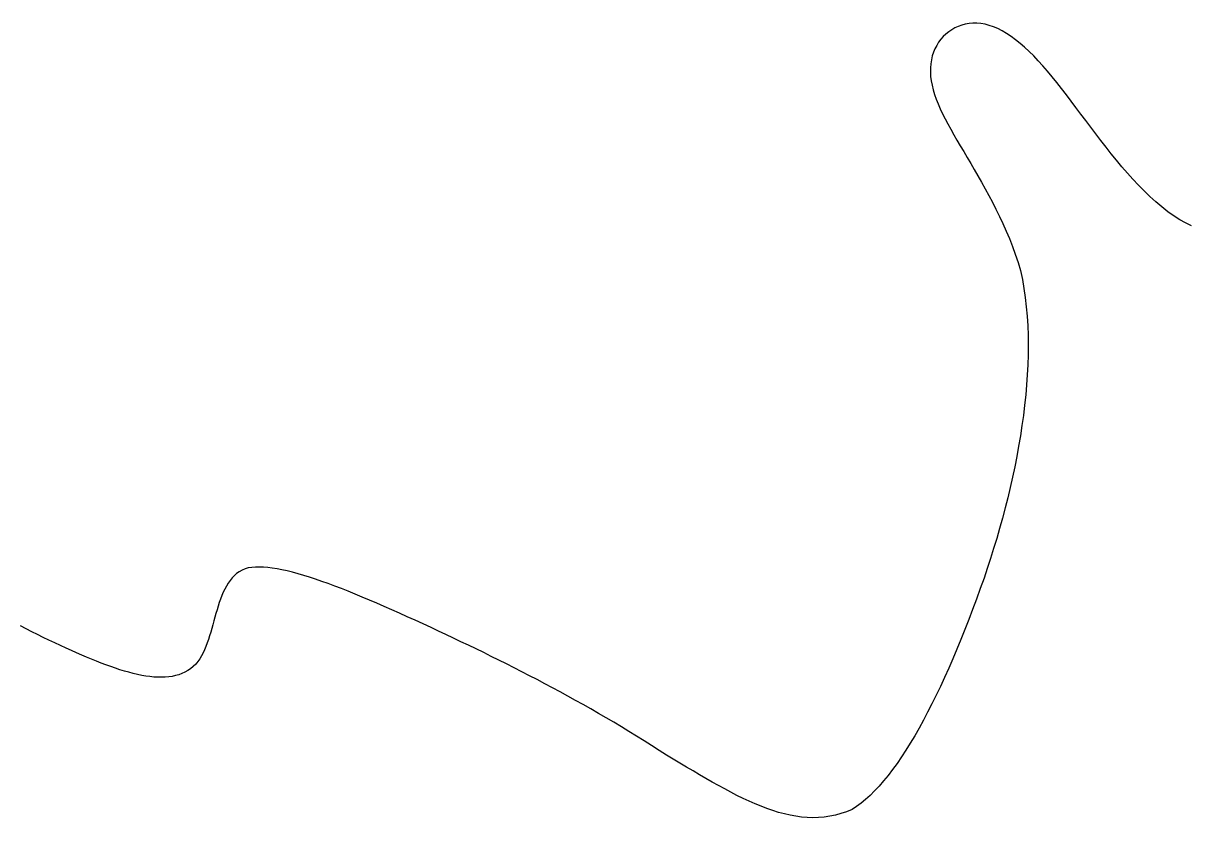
# Model space of a CAD drawing. Header units: metres. Extents: x 507606 to 508087, y 6966978 to 6967359.
# Drawn here: x 507875.339 to 507876.393, y 6967206.192 to 6967206.912 of the extents above; entities that cross this region are included whole.
import ezdxf

# ---------------------------------------------------------------- set-up
doc = ezdxf.new("R2010")
doc.units = ezdxf.units.M
doc.layers.add('mga2020VEG_TREE', color=252, linetype='Continuous')

# ---------------------------------------------------------------- blocks, each defined once
blk = doc.blocks.new('BAC V TREE')
for p, q in [((4.6148, -11.1822), (4.5946, -11.1894)), ((4.636, -11.1767), (4.6148, -11.1822)), ((4.6578, -11.173), (4.636, -11.1767)), ((4.6803, -11.1711), (4.6578, -11.173)), ((4.7034, -11.1712), (4.6803, -11.1711)), ((4.7271, -11.1731), (4.7034, -11.1712)), ((4.7513, -11.1772), (4.7271, -11.1731)), ((4.7758, -11.1833), (4.7513, -11.1772)), ((4.8008, -11.1917), (4.7758, -11.1833)), ((4.5075, -11.2486), (4.4935, -11.2646)), ((4.5228, -11.2339), (4.5075, -11.2486)), ((4.5392, -11.2206), (4.5228, -11.2339)), ((4.5567, -11.2087), (4.5392, -11.2206)), ((4.5751, -11.1983), (4.5567, -11.2087)), ((4.5946, -11.1894), (4.5751, -11.1983)), ((4.8259, -11.2022), (4.8008, -11.1917)), ((4.8514, -11.2151), (4.8259, -11.2022)), ((4.8769, -11.2304), (4.8514, -11.2151)), ((4.9025, -11.2481), (4.8769, -11.2304)), ((4.9282, -11.2683), (4.9025, -11.2481)), ((4.4593, -11.3196), (4.4507, -11.3401)), ((4.4693, -11.3002), (4.4593, -11.3196)), ((4.4807, -11.2818), (4.4693, -11.3002)), ((4.4935, -11.2646), (4.4807, -11.2818)), ((4.9547, -11.2884), (4.9282, -11.2683)), ((4.9812, -11.3107), (4.9547, -11.2884)), ((5.0078, -11.3351), (4.9812, -11.3107)), ((4.4382, -11.3839), (4.4345, -11.4071)), ((4.4437, -11.3616), (4.4382, -11.3839)), ((4.4507, -11.3401), (4.4437, -11.3616)), ((5.0344, -11.3614), (5.0078, -11.3351)), ((5.0612, -11.3894), (5.0344, -11.3614)), ((5.088, -11.4192), (5.0612, -11.3894)), ((4.4325, -11.431), (4.4323, -11.4556)), ((4.4323, -11.4556), (4.4339, -11.4808)), ((4.4345, -11.4071), (4.4325, -11.431)), ((5.115, -11.4504), (5.088, -11.4192)), ((5.1422, -11.4831), (5.115, -11.4504)), ((4.4339, -11.4808), (4.4375, -11.5065)), ((4.4375, -11.5065), (4.4422, -11.5324)), ((5.1695, -11.5169), (5.1422, -11.4831)), ((5.197, -11.5519), (5.1695, -11.5169)), ((4.4422, -11.5324), (4.4487, -11.5587)), ((4.4487, -11.5587), (4.4568, -11.5855)), ((4.4568, -11.5855), (4.4664, -11.6129)), ((5.2247, -11.5878), (5.197, -11.5519)), ((5.2526, -11.6246), (5.2247, -11.5878)), ((4.4664, -11.6129), (4.4775, -11.6408)), ((4.4775, -11.6408), (4.49, -11.6692)), ((5.2808, -11.662), (5.2526, -11.6246)), ((4.49, -11.6692), (4.5036, -11.6982)), ((4.5036, -11.6982), (4.5185, -11.7279)), ((4.5185, -11.7279), (4.5344, -11.7581)), ((5.3093, -11.7), (5.2808, -11.662)), ((5.338, -11.7384), (5.3093, -11.7)), ((4.5344, -11.7581), (4.5512, -11.7889)), ((4.5512, -11.7889), (4.569, -11.8204)), ((5.3671, -11.7771), (5.338, -11.7384)), ((5.3965, -11.8159), (5.3671, -11.7771)), ((4.569, -11.8204), (4.5875, -11.8525)), ((4.5875, -11.8525), (4.6067, -11.8854)), ((5.4262, -11.8547), (5.3965, -11.8159)), ((5.4562, -11.8933), (5.4262, -11.8547)), ((4.6067, -11.8854), (4.6264, -11.9189)), ((4.6264, -11.9189), (4.6467, -11.9531)), ((5.4867, -11.9317), (5.4562, -11.8933)), ((5.5175, -11.9696), (5.4867, -11.9317)), ((4.6467, -11.9531), (4.6673, -11.9881)), ((4.6673, -11.9881), (4.6882, -12.0238)), ((5.5488, -12.007), (5.5175, -11.9696)), ((4.6882, -12.0238), (4.7094, -12.0603)), ((4.7094, -12.0603), (4.7306, -12.0976)), ((5.5805, -12.0438), (5.5488, -12.007)), ((5.6127, -12.0796), (5.5805, -12.0438)), ((4.7306, -12.0976), (4.7518, -12.1357)), ((4.7518, -12.1357), (4.773, -12.1746)), ((5.6453, -12.1145), (5.6127, -12.0796)), ((5.6785, -12.1483), (5.6453, -12.1145)), ((4.773, -12.1746), (4.794, -12.2143)), ((5.7121, -12.1809), (5.6785, -12.1483)), ((5.7463, -12.212), (5.7121, -12.1809)), ((4.794, -12.2143), (4.8146, -12.2549)), ((4.8146, -12.2549), (4.8349, -12.2963)), ((5.781, -12.2417), (5.7463, -12.212)), ((5.8163, -12.2697), (5.781, -12.2417)), ((5.8522, -12.2958), (5.8163, -12.2697)), ((4.8349, -12.2963), (4.8548, -12.3387)), ((4.8548, -12.3387), (4.874, -12.382)), ((5.8858, -12.3163), (5.8522, -12.2958)), ((5.9198, -12.335), (5.8858, -12.3163)), ((5.954, -12.3522), (5.9198, -12.335)), ((4.874, -12.382), (4.8926, -12.4262)), ((4.8926, -12.4262), (4.9105, -12.4713)), ((4.9105, -12.4713), (4.9274, -12.5174)), ((4.9274, -12.5174), (4.9435, -12.5645)), ((4.9435, -12.5645), (4.9584, -12.6126)), ((4.9584, -12.6126), (4.9689, -12.6639)), ((4.9689, -12.6639), (4.9779, -12.7162)), ((4.9779, -12.7162), (4.9854, -12.7693)), ((4.9854, -12.7693), (4.9915, -12.8233)), ((4.9915, -12.8233), (4.9962, -12.878)), ((4.9962, -12.878), (4.9995, -12.9334)), ((4.9995, -12.9334), (5.0015, -12.9894)), ((5.0015, -12.9894), (5.0023, -13.0461)), ((5.0023, -13.0461), (5.0018, -13.1033)), ((5.0018, -13.1033), (5, -13.161)), ((4.9971, -13.2192), (4.9931, -13.2778)), ((5, -13.161), (4.9971, -13.2192)), ((4.9931, -13.2778), (4.9879, -13.3368)), ((4.9879, -13.3368), (4.9817, -13.3961)), ((4.9817, -13.3961), (4.9744, -13.4557)), ((4.9744, -13.4557), (4.9661, -13.5154)), ((4.9661, -13.5154), (4.9569, -13.5753)), ((4.9569, -13.5753), (4.9467, -13.6354)), ((4.9467, -13.6354), (4.9356, -13.6955)), ((4.9237, -13.7556), (4.9109, -13.8157)), ((4.9356, -13.6955), (4.9237, -13.7556)), ((4.9109, -13.8157), (4.8973, -13.8758)), ((4.8973, -13.8758), (4.883, -13.9357)), ((4.883, -13.9357), (4.8679, -13.9954)), ((4.8679, -13.9954), (4.8521, -14.0549)), ((4.8521, -14.0549), (4.8357, -14.1141)), ((4.8357, -14.1141), (4.8187, -14.173)), ((4.801, -14.2315), (4.7828, -14.2896)), ((4.8187, -14.173), (4.801, -14.2315)), ((4.7828, -14.2896), (4.7641, -14.3472)), ((0.405, -14.3665), (0.3899, -14.3775)), ((0.4212, -14.3571), (0.405, -14.3665)), ((0.4387, -14.3491), (0.4212, -14.3571)), ((0.4574, -14.3446), (0.4387, -14.3491)), ((0.4774, -14.3415), (0.4574, -14.3446)), ((0.4988, -14.3397), (0.4774, -14.3415)), ((0.5216, -14.3393), (0.4988, -14.3397)), ((0.5456, -14.3401), (0.5216, -14.3393)), ((0.5709, -14.3421), (0.5456, -14.3401)), ((0.5974, -14.3454), (0.5709, -14.3421)), ((0.6251, -14.3498), (0.5974, -14.3454)), ((0.654, -14.3553), (0.6251, -14.3498)), ((0.684, -14.362), (0.654, -14.3553)), ((0.7152, -14.3697), (0.684, -14.362)), ((0.7474, -14.3784), (0.7152, -14.3697)), ((4.7641, -14.3472), (4.745, -14.4043)), ((0.3402, -14.4338), (0.3301, -14.4506)), ((0.3512, -14.418), (0.3402, -14.4338)), ((0.3631, -14.4033), (0.3512, -14.418)), ((0.376, -14.3898), (0.3631, -14.4033)), ((0.3899, -14.3775), (0.376, -14.3898)), ((0.7806, -14.3881), (0.7474, -14.3784)), ((0.8149, -14.3988), (0.7806, -14.3881)), ((0.8502, -14.4104), (0.8149, -14.3988)), ((0.8864, -14.4229), (0.8502, -14.4104)), ((0.9235, -14.4362), (0.8864, -14.4229)), ((0.9615, -14.4504), (0.9235, -14.4362)), ((4.745, -14.4043), (4.7231, -14.4655)), ((0.3037, -14.5061), (0.2961, -14.5259)), ((0.3119, -14.4868), (0.3037, -14.5061)), ((0.3206, -14.4683), (0.3119, -14.4868)), ((0.3301, -14.4506), (0.3206, -14.4683)), ((1.0004, -14.4653), (0.9615, -14.4504)), ((1.0401, -14.481), (1.0004, -14.4653)), ((1.0806, -14.4973), (1.0401, -14.481)), ((1.1219, -14.5144), (1.0806, -14.4973)), ((4.7231, -14.4655), (4.701, -14.5262)), ((0.2821, -14.5672), (0.2755, -14.5885)), ((0.2889, -14.5464), (0.2821, -14.5672)), ((0.2961, -14.5259), (0.2889, -14.5464)), ((1.1639, -14.5321), (1.1219, -14.5144)), ((1.2066, -14.5504), (1.1639, -14.5321)), ((1.25, -14.5692), (1.2066, -14.5504)), ((1.2941, -14.5886), (1.25, -14.5692)), ((4.701, -14.5262), (4.6786, -14.5862)), ((0.2631, -14.6317), (0.2571, -14.6535)), ((0.2693, -14.61), (0.2631, -14.6317)), ((0.2755, -14.5885), (0.2693, -14.61)), ((1.3387, -14.6085), (1.2941, -14.5886)), ((1.384, -14.6289), (1.3387, -14.6085)), ((1.4298, -14.6497), (1.384, -14.6289)), ((4.6786, -14.5862), (4.6559, -14.6454)), ((-0.8371, -14.6995), (-0.8705, -14.6829)), ((-0.8037, -14.7161), (-0.8371, -14.6995)), ((0.2449, -14.6971), (0.2387, -14.7187)), ((0.251, -14.6754), (0.2449, -14.6971)), ((0.2571, -14.6535), (0.251, -14.6754)), ((1.4761, -14.6709), (1.4298, -14.6497)), ((1.5229, -14.6924), (1.4761, -14.6709)), ((1.5662, -14.7126), (1.5229, -14.6924)), ((4.633, -14.7039), (4.6098, -14.7616)), ((4.6559, -14.6454), (4.633, -14.7039)), ((-0.7703, -14.7327), (-0.8037, -14.7161)), ((-0.737, -14.7491), (-0.7703, -14.7327)), ((-0.7037, -14.7653), (-0.737, -14.7491)), ((-0.6705, -14.7812), (-0.7037, -14.7653)), ((0.2254, -14.761), (0.2183, -14.7815)), ((0.2322, -14.74), (0.2254, -14.761)), ((0.2387, -14.7187), (0.2322, -14.74)), ((1.6096, -14.733), (1.5662, -14.7126)), ((1.6533, -14.7536), (1.6096, -14.733)), ((1.6971, -14.7744), (1.6533, -14.7536)), ((1.741, -14.7954), (1.6971, -14.7744)), ((4.6098, -14.7616), (4.5864, -14.8183)), ((-0.6375, -14.7968), (-0.6705, -14.7812)), ((-0.6046, -14.812), (-0.6375, -14.7968)), ((-0.572, -14.8267), (-0.6046, -14.812)), ((-0.5425, -14.8396), (-0.572, -14.8267)), ((-0.5133, -14.8522), (-0.5425, -14.8396)), ((0.194, -14.8396), (0.1847, -14.8575)), ((0.2027, -14.821), (0.194, -14.8396)), ((0.2107, -14.8016), (0.2027, -14.821)), ((0.2183, -14.7815), (0.2107, -14.8016)), ((1.7851, -14.8167), (1.741, -14.7954)), ((1.8293, -14.8382), (1.7851, -14.8167)), ((1.8736, -14.86), (1.8293, -14.8382)), ((4.5864, -14.8183), (4.5627, -14.8741)), ((-0.4844, -14.8644), (-0.5133, -14.8522)), ((-0.4557, -14.8763), (-0.4844, -14.8644)), ((-0.4274, -14.8878), (-0.4557, -14.8763)), ((-0.3993, -14.8988), (-0.4274, -14.8878)), ((-0.3716, -14.9093), (-0.3993, -14.8988)), ((-0.3442, -14.9193), (-0.3716, -14.9093)), ((0.1519, -14.9056), (0.1372, -14.9194)), ((0.1637, -14.8906), (0.1519, -14.9056)), ((0.1746, -14.8746), (0.1637, -14.8906)), ((0.1847, -14.8575), (0.1746, -14.8746)), ((1.918, -14.882), (1.8736, -14.86)), ((1.9625, -14.9042), (1.918, -14.882)), ((2.0071, -14.9267), (1.9625, -14.9042)), ((4.5627, -14.8741), (4.5389, -14.9288)), ((-0.3171, -14.9287), (-0.3442, -14.9193)), ((-0.2905, -14.9375), (-0.3171, -14.9287)), ((-0.2642, -14.9456), (-0.2905, -14.9375)), ((-0.2384, -14.953), (-0.2642, -14.9456)), ((-0.2129, -14.9597), (-0.2384, -14.953)), ((-0.188, -14.9656), (-0.2129, -14.9597)), ((-0.1635, -14.9706), (-0.188, -14.9656)), ((-0.1394, -14.9748), (-0.1635, -14.9706)), ((-0.1159, -14.9781), (-0.1394, -14.9748)), ((-0.0929, -14.9804), (-0.1159, -14.9781)), ((-0.0704, -14.9818), (-0.0929, -14.9804)), ((-0.0484, -14.9821), (-0.0704, -14.9818)), ((-0.027, -14.9813), (-0.0484, -14.9821)), ((-0.0062, -14.9795), (-0.027, -14.9813)), ((0.014, -14.9764), (-0.0062, -14.9795)), ((0.0335, -14.9722), (0.014, -14.9764)), ((0.0525, -14.9667), (0.0335, -14.9722)), ((0.0708, -14.96), (0.0525, -14.9667)), ((0.0884, -14.9519), (0.0708, -14.96)), ((0.1054, -14.9425), (0.0884, -14.9519)), ((0.1216, -14.9317), (0.1054, -14.9425)), ((0.1372, -14.9194), (0.1216, -14.9317)), ((2.0517, -14.9495), (2.0071, -14.9267)), ((2.0964, -14.9725), (2.0517, -14.9495)), ((2.1411, -14.9958), (2.0964, -14.9725)), ((4.5148, -14.9825), (4.4905, -15.035)), ((4.5389, -14.9288), (4.5148, -14.9825)), ((2.1859, -15.0193), (2.1411, -14.9958)), ((2.2306, -15.0432), (2.1859, -15.0193)), ((2.2754, -15.0673), (2.2306, -15.0432)), ((4.4905, -15.035), (4.466, -15.0864)), ((2.3201, -15.0917), (2.2754, -15.0673)), ((2.3648, -15.1164), (2.3201, -15.0917)), ((2.4095, -15.1413), (2.3648, -15.1164)), ((4.466, -15.0864), (4.4413, -15.1364)), ((2.4541, -15.1666), (2.4095, -15.1413)), ((2.4987, -15.1922), (2.4541, -15.1666)), ((4.4164, -15.1851), (4.3914, -15.2325)), ((4.4413, -15.1364), (4.4164, -15.1851)), ((2.5432, -15.218), (2.4987, -15.1922)), ((2.5876, -15.2442), (2.5432, -15.218)), ((2.6319, -15.2707), (2.5876, -15.2442)), ((4.3914, -15.2325), (4.3662, -15.2784)), ((2.6761, -15.2975), (2.6319, -15.2707)), ((2.7202, -15.3246), (2.6761, -15.2975)), ((4.3662, -15.2784), (4.3409, -15.3228)), ((2.7642, -15.3521), (2.7202, -15.3246)), ((2.808, -15.3799), (2.7642, -15.3521)), ((2.8516, -15.408), (2.808, -15.3799)), ((4.3154, -15.3656), (4.2898, -15.4068)), ((4.3409, -15.3228), (4.3154, -15.3656)), ((2.8951, -15.4365), (2.8516, -15.408)), ((2.9342, -15.4595), (2.8951, -15.4365)), ((4.264, -15.4462), (4.2382, -15.484)), ((4.2898, -15.4068), (4.264, -15.4462)), ((2.9729, -15.4824), (2.9342, -15.4595)), ((3.0112, -15.5051), (2.9729, -15.4824)), ((3.0491, -15.5275), (3.0112, -15.5051)), ((4.2123, -15.5199), (4.1862, -15.554)), ((4.2382, -15.484), (4.2123, -15.5199)), ((3.0867, -15.5496), (3.0491, -15.5275)), ((3.1239, -15.5712), (3.0867, -15.5496)), ((3.1608, -15.5922), (3.1239, -15.5712)), ((3.1974, -15.6127), (3.1608, -15.5922)), ((4.1601, -15.5861), (4.1339, -15.6162)), ((4.1862, -15.554), (4.1601, -15.5861)), ((3.2337, -15.6326), (3.1974, -15.6127)), ((3.2697, -15.6516), (3.2337, -15.6326)), ((3.3054, -15.6699), (3.2697, -15.6516)), ((4.1076, -15.6443), (4.0813, -15.6702)), ((4.1339, -15.6162), (4.1076, -15.6443)), ((3.3408, -15.6873), (3.3054, -15.6699)), ((3.3759, -15.7037), (3.3408, -15.6873)), ((3.4108, -15.7191), (3.3759, -15.7037)), ((3.4454, -15.7334), (3.4108, -15.7191)), ((4.0286, -15.7155), (4.0021, -15.7348)), ((4.055, -15.694), (4.0286, -15.7155)), ((4.0813, -15.6702), (4.055, -15.694)), ((3.4798, -15.7465), (3.4454, -15.7334)), ((3.514, -15.7584), (3.4798, -15.7465)), ((3.548, -15.7689), (3.514, -15.7584)), ((3.5818, -15.7781), (3.548, -15.7689)), ((3.6153, -15.7857), (3.5818, -15.7781)), ((3.6488, -15.7918), (3.6153, -15.7857)), ((3.682, -15.7963), (3.6488, -15.7918)), ((3.7151, -15.7991), (3.682, -15.7963)), ((3.8136, -15.7966), (3.7809, -15.7994)), ((3.8462, -15.7919), (3.8136, -15.7966)), ((3.8787, -15.7851), (3.8462, -15.7919)), ((3.9111, -15.7762), (3.8787, -15.7851)), ((3.9434, -15.7651), (3.9111, -15.7762)), ((3.9757, -15.7516), (3.9434, -15.7651)), ((4.0021, -15.7348), (3.9757, -15.7516)), ((3.748, -15.8002), (3.7151, -15.7991)), ((3.7809, -15.7994), (3.748, -15.8002))]:
    blk.add_line(p, q)
blk = doc.blocks.new('XE_SURVEY')
at = {"layer": 'mga2020VEG_TREE', "xscale": 0.1554417355589352, "yscale": 0.1554417355589352, "zscale": 0.1554417355589352, "rotation": 0.001583333339407246}
blk.add_blockref('BAC V TREE', (507875.4718, 6967208.6482, 5.1087), dxfattribs=at)

msp = doc.modelspace()

# ---------------------------------------------------------------- block references
msp.add_blockref('XE_SURVEY', (0, 0))

doc.saveas('drawing.dxf')
